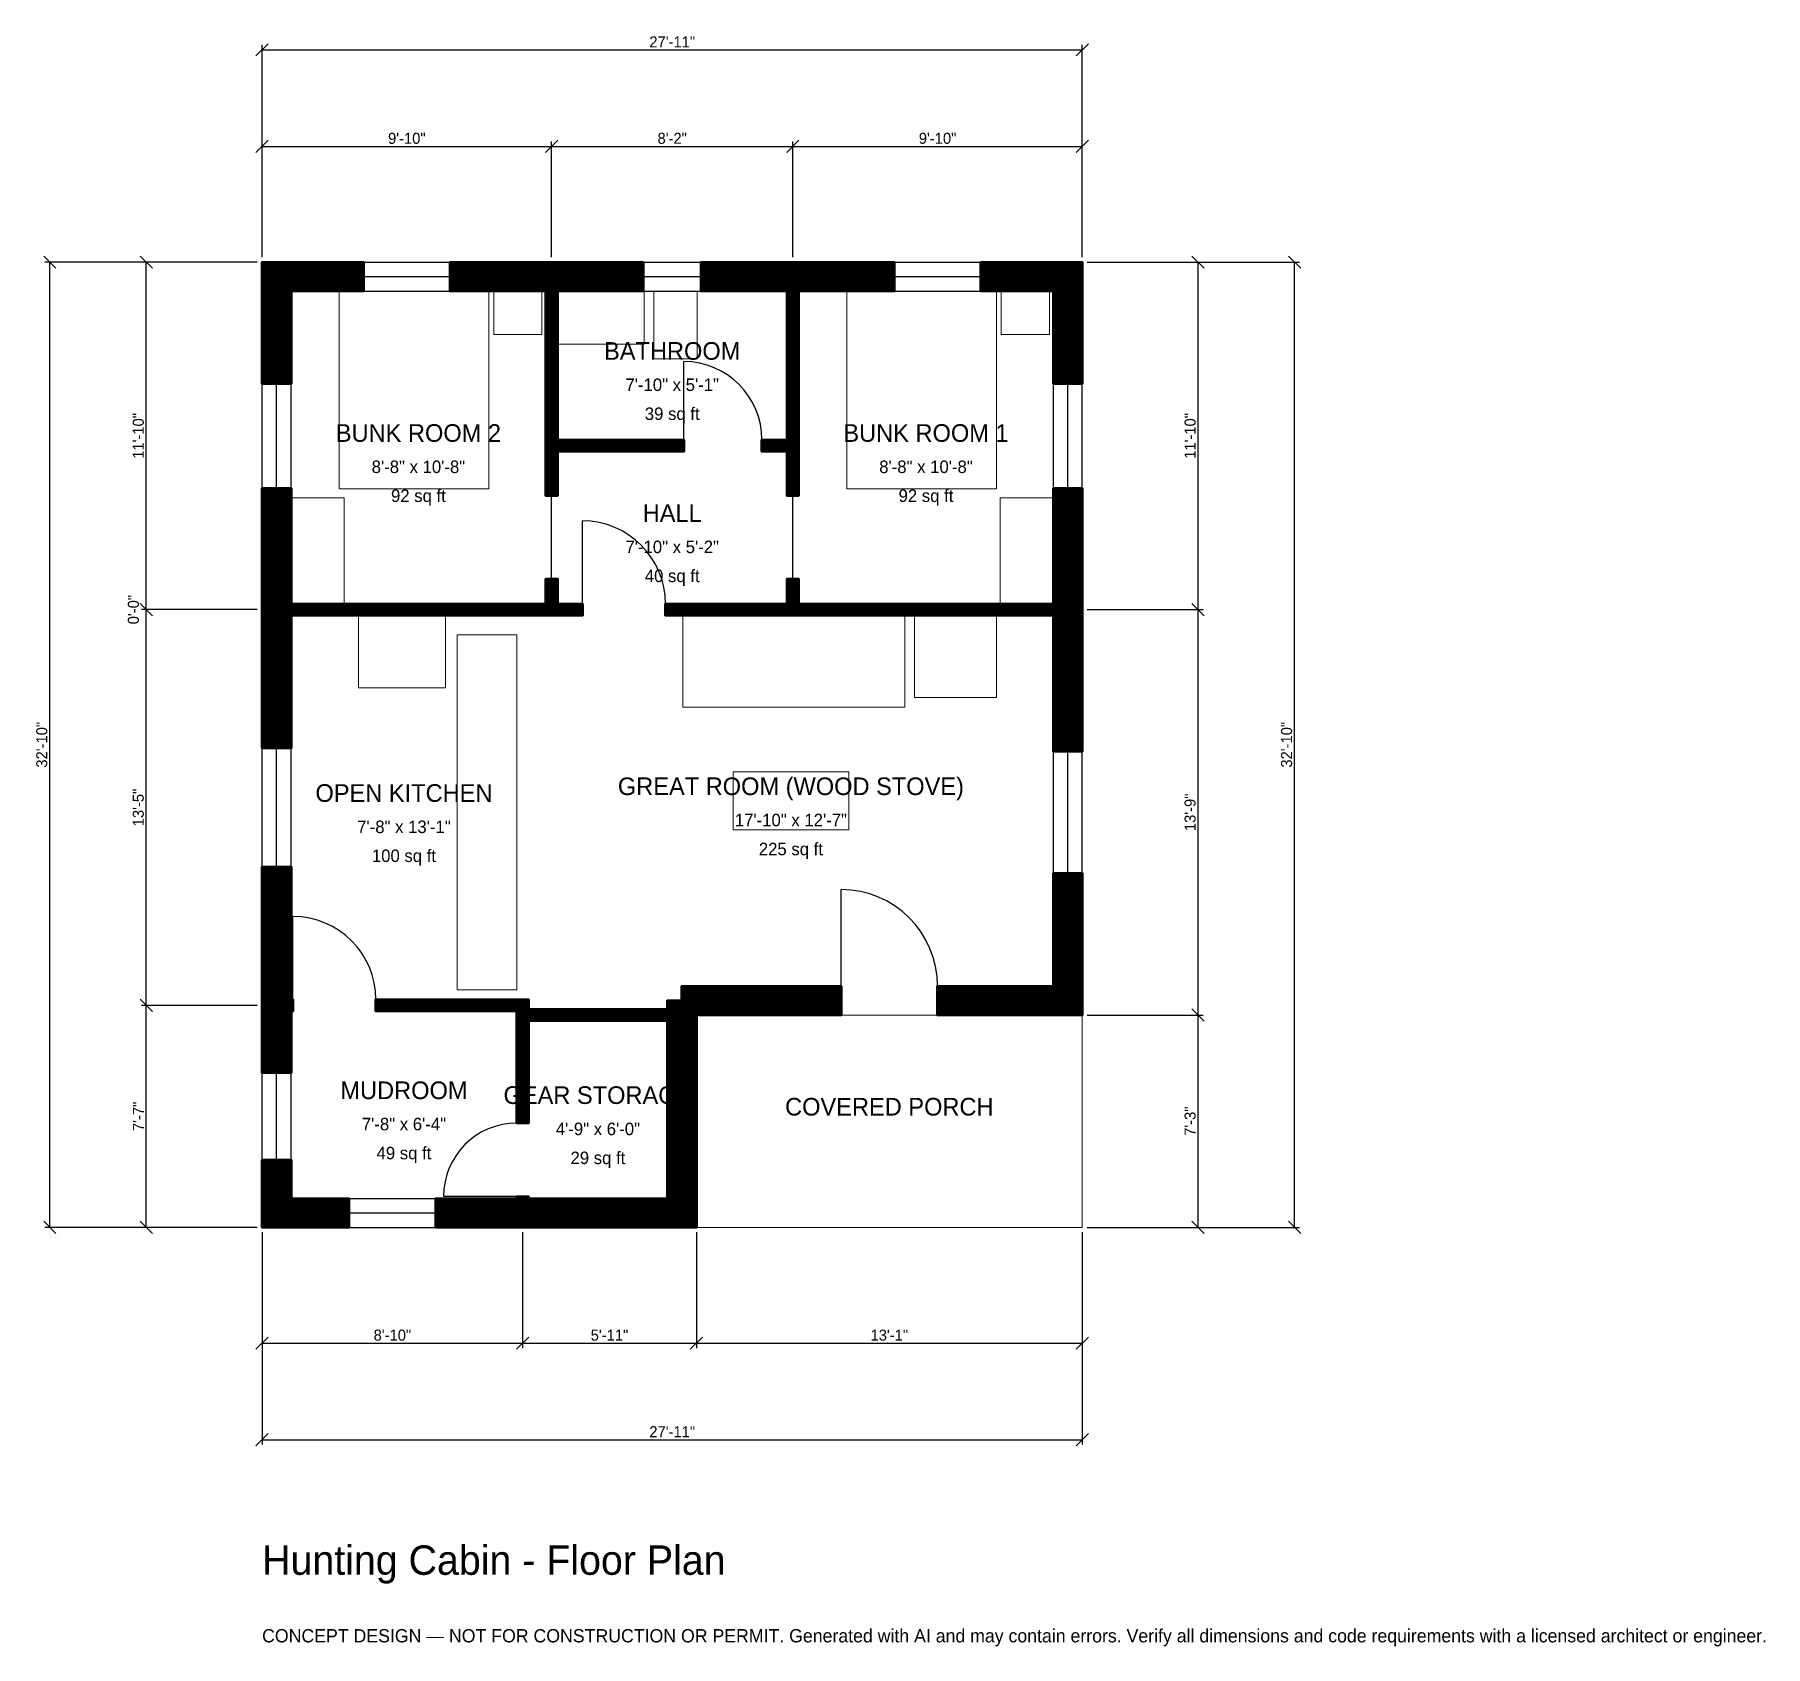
# Model space of a CAD drawing. Header units: inches. Extents: x -93 to 613, y -171 to 487.
import ezdxf
from ezdxf.enums import TextEntityAlignment as Align

# ---------------------------------------------------------------- set-up
doc = ezdxf.new("R2010")
doc.units = ezdxf.units.IN
doc.header["$MEASUREMENT"] = 0
doc.linetypes.add('DASHED', pattern=[0.6, 0.5, -0.1])
for name, color, linetype, lineweight in [('A-ANNO-DIMS', 1, 'Continuous', 13), ('A-ANNO-TEXT', 7, 'Continuous', 18), ('A-AREA-IDEN', 7, 'Continuous', 18), ('A-DOOR', 2, 'Continuous', 25), ('A-FLOR-FIXT', 9, 'Continuous', 13), ('A-FURN', 9, 'Continuous', 13), ('A-GLAZ', 4, 'Continuous', 25), ('A-SITE-PAVE', 8, 'Continuous', 13), ('A-WALL', 7, 'Continuous', 50), ('A-WALL-PATT', 8, 'Continuous', 13)]:
    doc.layers.add(name, color=color, linetype=linetype, lineweight=lineweight)
doc.dimstyles.new('PLAN', dxfattribs={"dimtxt": 4.5, "dimasz": 3, "dimexe": 2, "dimexo": 2, "dimgap": 1, "dimtad": 1, "dimdec": 0, "dimlunit": 4, "dimtsz": 2.5, "dimcen": 2.5, "dimclrd": 1, "dimclre": 1, "dimazin": 3, "dimtfac": 1, "dimtmove": 0, "dimatfit": 3})

msp = doc.modelspace()

# ---------------------------------------------------------------- hatches: boundary and pattern name
at = {"layer": 'A-WALL-PATT'}
h = msp.add_hatch(dxfattribs=at)
h.set_pattern_fill('ANSI31', color=8, scale=0.8)
h.paths.add_polyline_path([(100.3937, 0), (70.8661, 0), (70.8661, 11.811), (100.3937, 11.811), (103.937, 11.811), (103.937, 12.5984), (108.6614, 12.5984), (108.6614, 11.811), (112.2047, 11.811), (165.3543, 11.811), (165.3543, 84.252), (108.6614, 84.252), (108.6614, 42.5197), (103.937, 42.5197), (103.937, 84.252), (103.937, 88.189), (46.4567, 88.189), (46.4567, 92.9134), (103.937, 92.9134), (108.6614, 92.9134), (108.6614, 88.9764), (165.3543, 88.9764), (165.3543, 92.5197), (171.2598, 92.5197), (171.2598, 98.4252), (236.2205, 98.4252), (236.2205, 86.6142), (179.5276, 86.6142), (179.5276, 86.6141), (177.1654, 86.6141), (177.1654, 84.252), (177.1654, 84.252), (177.1654, 11.811), (177.1654, 11.811), (177.1654, 0), (177.1654, 0), (177.1654, 0), (165.3543, 0), (165.3543, 0), (112.2047, 0), (108.6614, 0), (108.6614, 0), (103.937, 0), (103.937, 0), (100.3937, 0)])
h.paths.add_polyline_path([(11.811, 0), (11.811, 0), (0, 0), (0, 0), (0, 0), (0, 0), (0, 11.811), (0, 11.811), (0, 27.5591), (11.811, 27.5591), (11.811, 11.811), (35.4331, 11.811), (35.4331, 0), (11.811, 0)])
h.paths.add_polyline_path([(0, 84.6457), (0, 88.189), (0, 88.189), (0, 92.9134), (0, 92.9134), (0, 96.4567), (0, 147.0472), (11.811, 147.0472), (11.811, 96.4567), (11.811, 92.9134), (12.5984, 92.9134), (12.5984, 88.189), (11.811, 88.189), (11.811, 84.6457), (11.811, 62.9921), (0, 62.9921), (0, 84.6457)])
h.paths.add_polyline_path([(0, 246.063), (0, 249.6063), (0, 249.6063), (0, 254.3307), (0, 254.3307), (0, 257.874), (0, 301.5748), (11.811, 301.5748), (11.811, 257.874), (11.811, 254.3307), (103.937, 254.3307), (103.937, 254.3307), (115.748, 254.3307), (115.748, 264.5669), (120.4724, 264.5669), (120.4724, 254.3307), (130.7087, 254.3307), (130.7087, 249.6063), (120.4724, 249.6063), (115.748, 249.6063), (108.6614, 249.6063), (108.6614, 249.6063), (11.811, 249.6063), (11.811, 246.063), (11.811, 195.4724), (0, 195.4724), (0, 246.063)])
h.paths.add_polyline_path([(0, 381.8898), (0, 381.8898), (0, 393.7008), (0, 393.7008), (0, 393.7008), (11.811, 393.7008), (11.811, 393.7008), (41.3386, 393.7008), (41.3386, 381.8898), (11.811, 381.8898), (11.811, 344.0945), (0, 344.0945), (0, 381.8898)])
h.paths.add_polyline_path([(112.2047, 393.7008), (115.748, 393.7008), (115.748, 393.7008), (120.4724, 393.7008), (120.4724, 393.7008), (124.0157, 393.7008), (155.5118, 393.7008), (155.5118, 381.8898), (124.0157, 381.8898), (120.4724, 381.8898), (120.4724, 321.2598), (172.0472, 321.2598), (172.0472, 316.5354), (120.4724, 316.5354), (120.4724, 298.4252), (115.748, 298.4252), (115.748, 316.5354), (115.748, 321.2598), (115.748, 381.8898), (112.2047, 381.8898), (76.7717, 381.8898), (76.7717, 393.7008), (112.2047, 393.7008)])
h.paths.add_polyline_path([(210.6299, 393.7008), (214.1732, 393.7008), (214.1732, 393.7008), (218.8976, 393.7008), (218.8976, 393.7008), (222.4409, 393.7008), (257.874, 393.7008), (257.874, 381.8898), (222.4409, 381.8898), (218.8976, 381.8898), (218.8976, 321.2598), (218.8976, 316.5354), (218.8976, 298.4252), (214.1732, 298.4252), (214.1732, 316.5354), (203.937, 316.5354), (203.937, 321.2598), (214.1732, 321.2598), (214.1732, 381.8898), (210.6299, 381.8898), (179.1339, 381.8898), (179.1339, 393.7008), (210.6299, 393.7008)])
h.paths.add_polyline_path([(322.8346, 393.7008), (322.8346, 393.7008), (334.6457, 393.7008), (334.6457, 393.7008), (334.6457, 393.7008), (334.6457, 381.8898), (334.6457, 381.8898), (334.6457, 344.0945), (322.8346, 344.0945), (322.8346, 381.8898), (293.3071, 381.8898), (293.3071, 393.7008), (322.8346, 393.7008)])
h.paths.add_polyline_path([(334.6457, 257.874), (334.6457, 254.3307), (334.6457, 254.3307), (334.6457, 249.6063), (334.6457, 249.6063), (334.6457, 246.063), (334.6457, 194.0945), (322.8346, 194.0945), (322.8346, 246.063), (322.8346, 249.6063), (218.8976, 249.6063), (214.1732, 249.6063), (164.5669, 249.6063), (164.5669, 254.3307), (214.1732, 254.3307), (214.1732, 264.5669), (218.8976, 264.5669), (218.8976, 254.3307), (322.8346, 254.3307), (322.8346, 257.874), (322.8346, 301.5748), (334.6457, 301.5748), (334.6457, 257.874)])
h.paths.add_polyline_path([(334.6457, 98.4252), (334.6457, 98.4252), (334.6457, 86.6142), (334.6457, 86.6142), (334.6457, 86.6141), (322.8346, 86.6141), (322.8346, 86.6142), (275.5906, 86.6142), (275.5906, 98.4252), (322.8346, 98.4252), (322.8346, 144.4882), (334.6457, 144.4882), (334.6457, 98.4252)])

# ---------------------------------------------------------------- linework, layer by layer
at = {"layer": 'A-DOOR'}
for p, q in [((172.0472, 321.2598), (172.0472, 353.1496)), ((118.1102, 264.5669), (118.1102, 298.4252)), ((216.5354, 264.5669), (216.5354, 298.4252)), ((130.7087, 254.3307), (130.7087, 288.189)), ((236.2205, 98.4252), (236.2205, 137.7953)), ((12.5984, 92.9134), (12.5984, 126.7717)), ((103.937, 12.5984), (74.0157, 12.5984))]:
    msp.add_line(p, q, dxfattribs=at)
for centre, radius, start, end in [((172.0472, 321.2598), 31.8898, 0, 90), ((130.7087, 254.3307), 33.8583, 0, 90), ((236.2205, 98.4252), 39.3701, 0, 90), ((12.5984, 92.9134), 33.8583, 0, 90), ((103.937, 12.5984), 29.9213, 90, 180)]:
    msp.add_arc(centre, radius, start, end, dxfattribs=at)
at = {"layer": 'A-FLOR-FIXT'}
for points in [[(120.4724, 360.2362), (155.9055, 360.2362), (155.9055, 381.8898), (120.4724, 381.8898)], [(159.8425, 354.3307), (177.5591, 354.3307), (177.5591, 381.8898), (159.8425, 381.8898)], [(79.5276, 96.8504), (103.937, 96.8504), (103.937, 241.7323), (79.5276, 241.7323)]]:
    msp.add_lwpolyline(points, close=True, dxfattribs=at)
at = {"layer": 'A-FURN'}
for points in [[(31.4961, 301.1811), (92.5197, 301.1811), (92.5197, 381.8898), (31.4961, 381.8898)], [(94.4882, 364.1732), (114.1732, 364.1732), (114.1732, 381.8898), (94.4882, 381.8898)], [(238.5827, 301.1811), (299.6063, 301.1811), (299.6063, 381.8898), (238.5827, 381.8898)], [(301.5748, 364.1732), (321.2598, 364.1732), (321.2598, 381.8898), (301.5748, 381.8898)], [(11.811, 254.3307), (33.4646, 254.3307), (33.4646, 297.6378), (11.811, 297.6378)], [(301.1811, 254.3307), (322.8346, 254.3307), (322.8346, 297.6378), (301.1811, 297.6378)], [(39.3701, 220.0787), (74.8031, 220.0787), (74.8031, 249.6063), (39.3701, 249.6063)], [(171.6535, 212.2047), (262.2047, 212.2047), (262.2047, 249.6063), (171.6535, 249.6063)], [(266.1417, 216.1417), (299.6063, 216.1417), (299.6063, 249.6063), (266.1417, 249.6063)], [(192.126, 162.2047), (239.3701, 162.2047), (239.3701, 185.8268), (192.126, 185.8268)]]:
    msp.add_lwpolyline(points, close=True, dxfattribs=at)
at = {"layer": 'A-GLAZ'}
for p, q in [((41.3386, 393.7008), (76.7717, 393.7008)), ((155.5118, 393.7008), (179.1339, 393.7008)), ((257.874, 393.7008), (293.3071, 393.7008)), ((41.3386, 387.7953), (76.7717, 387.7953)), ((41.3386, 381.8898), (76.7717, 381.8898)), ((155.5118, 387.7953), (179.1339, 387.7953)), ((155.5118, 381.8898), (179.1339, 381.8898)), ((257.874, 387.7953), (293.3071, 387.7953)), ((257.874, 381.8898), (293.3071, 381.8898)), ((0, 301.5748), (0, 344.0945)), ((5.9055, 301.5748), (5.9055, 344.0945)), ((11.811, 301.5748), (11.811, 344.0945)), ((322.8346, 301.5748), (322.8346, 344.0945)), ((328.7402, 301.5748), (328.7402, 344.0945)), ((334.6457, 301.5748), (334.6457, 344.0945)), ((0, 147.0472), (0, 195.4724)), ((5.9055, 147.0472), (5.9055, 195.4724)), ((11.811, 147.0472), (11.811, 195.4724)), ((322.8346, 144.4882), (322.8346, 194.0945)), ((328.7402, 144.4882), (328.7402, 194.0945)), ((334.6457, 144.4882), (334.6457, 194.0945)), ((0, 27.5591), (0, 62.9921)), ((5.9055, 27.5591), (5.9055, 62.9921)), ((11.811, 27.5591), (11.811, 62.9921)), ((35.4331, 11.811), (70.8661, 11.811)), ((35.4331, 5.9055), (70.8661, 5.9055)), ((35.4331, 0), (70.8661, 0))]:
    msp.add_line(p, q, dxfattribs=at)
at = {"layer": 'A-SITE-PAVE', "linetype": 'DASHED'}
msp.add_lwpolyline([(177.1654, 0), (334.6457, 0), (334.6457, 86.6142), (177.1654, 86.6142)], close=True, dxfattribs=at)
at = {"layer": 'A-WALL'}
for points in [[(0, 381.8898), (0, 381.8898), (0, 393.7008), (0, 393.7008), (0, 393.7008), (11.811, 393.7008), (11.811, 393.7008), (41.3386, 393.7008), (41.3386, 381.8898), (11.811, 381.8898), (11.811, 344.0945), (0, 344.0945), (0, 381.8898)], [(112.2047, 393.7008), (115.748, 393.7008), (115.748, 393.7008), (120.4724, 393.7008), (120.4724, 393.7008), (124.0157, 393.7008), (155.5118, 393.7008), (155.5118, 381.8898), (124.0157, 381.8898), (120.4724, 381.8898), (120.4724, 321.2598), (172.0472, 321.2598), (172.0472, 316.5354), (120.4724, 316.5354), (120.4724, 298.4252), (115.748, 298.4252), (115.748, 316.5354), (115.748, 321.2598), (115.748, 381.8898), (112.2047, 381.8898), (76.7717, 381.8898), (76.7717, 393.7008), (112.2047, 393.7008)], [(210.6299, 393.7008), (214.1732, 393.7008), (214.1732, 393.7008), (218.8976, 393.7008), (218.8976, 393.7008), (222.4409, 393.7008), (257.874, 393.7008), (257.874, 381.8898), (222.4409, 381.8898), (218.8976, 381.8898), (218.8976, 321.2598), (218.8976, 316.5354), (218.8976, 298.4252), (214.1732, 298.4252), (214.1732, 316.5354), (203.937, 316.5354), (203.937, 321.2598), (214.1732, 321.2598), (214.1732, 381.8898), (210.6299, 381.8898), (179.1339, 381.8898), (179.1339, 393.7008), (210.6299, 393.7008)], [(322.8346, 393.7008), (322.8346, 393.7008), (334.6457, 393.7008), (334.6457, 393.7008), (334.6457, 393.7008), (334.6457, 381.8898), (334.6457, 381.8898), (334.6457, 344.0945), (322.8346, 344.0945), (322.8346, 381.8898), (293.3071, 381.8898), (293.3071, 393.7008), (322.8346, 393.7008)], [(0, 246.063), (0, 249.6063), (0, 249.6063), (0, 254.3307), (0, 254.3307), (0, 257.874), (0, 301.5748), (11.811, 301.5748), (11.811, 257.874), (11.811, 254.3307), (103.937, 254.3307), (103.937, 254.3307), (115.748, 254.3307), (115.748, 264.5669), (120.4724, 264.5669), (120.4724, 254.3307), (130.7087, 254.3307), (130.7087, 249.6063), (120.4724, 249.6063), (115.748, 249.6063), (108.6614, 249.6063), (108.6614, 249.6063), (11.811, 249.6063), (11.811, 246.063), (11.811, 195.4724), (0, 195.4724), (0, 246.063)], [(334.6457, 257.874), (334.6457, 254.3307), (334.6457, 254.3307), (334.6457, 249.6063), (334.6457, 249.6063), (334.6457, 246.063), (334.6457, 194.0945), (322.8346, 194.0945), (322.8346, 246.063), (322.8346, 249.6063), (218.8976, 249.6063), (214.1732, 249.6063), (164.5669, 249.6063), (164.5669, 254.3307), (214.1732, 254.3307), (214.1732, 264.5669), (218.8976, 264.5669), (218.8976, 254.3307), (322.8346, 254.3307), (322.8346, 257.874), (322.8346, 301.5748), (334.6457, 301.5748), (334.6457, 257.874)], [(0, 84.6457), (0, 88.189), (0, 88.189), (0, 92.9134), (0, 92.9134), (0, 96.4567), (0, 147.0472), (11.811, 147.0472), (11.811, 96.4567), (11.811, 92.9134), (12.5984, 92.9134), (12.5984, 88.189), (11.811, 88.189), (11.811, 84.6457), (11.811, 62.9921), (0, 62.9921), (0, 84.6457)], [(334.6457, 98.4252), (334.6457, 98.4252), (334.6457, 86.6142), (334.6457, 86.6142), (334.6457, 86.6141), (322.8346, 86.6141), (322.8346, 86.6142), (275.5906, 86.6142), (275.5906, 98.4252), (322.8346, 98.4252), (322.8346, 144.4882), (334.6457, 144.4882), (334.6457, 98.4252)], [(100.3937, 0), (70.8661, 0), (70.8661, 11.811), (100.3937, 11.811), (103.937, 11.811), (103.937, 12.5984), (108.6614, 12.5984), (108.6614, 11.811), (112.2047, 11.811), (165.3543, 11.811), (165.3543, 84.252), (108.6614, 84.252), (108.6614, 42.5197), (103.937, 42.5197), (103.937, 84.252), (103.937, 88.189), (46.4567, 88.189), (46.4567, 92.9134), (103.937, 92.9134), (108.6614, 92.9134), (108.6614, 88.9764), (165.3543, 88.9764), (165.3543, 92.5197), (171.2598, 92.5197), (171.2598, 98.4252), (236.2205, 98.4252), (236.2205, 86.6142), (179.5276, 86.6142), (179.5276, 86.6141), (177.1654, 86.6141), (177.1654, 84.252), (177.1654, 84.252), (177.1654, 11.811), (177.1654, 11.811), (177.1654, 0), (177.1654, 0), (177.1654, 0), (165.3543, 0), (165.3543, 0), (112.2047, 0), (108.6614, 0), (108.6614, 0), (103.937, 0), (103.937, 0), (100.3937, 0)], [(11.811, 0), (11.811, 0), (0, 0), (0, 0), (0, 0), (0, 0), (0, 11.811), (0, 11.811), (0, 27.5591), (11.811, 27.5591), (11.811, 11.811), (35.4331, 11.811), (35.4331, 0), (11.811, 0)]]:
    msp.add_lwpolyline(points, close=True, dxfattribs=at)

# ---------------------------------------------------------------- texts
at = {"layer": 'A-ANNO-TEXT'}
for s, height, p in [('Hunting Cabin - Floor Plan', 12, (0, -141.7323)), ('CONCEPT DESIGN — NOT FOR CONSTRUCTION OR PERMIT. Generated with AI and may contain errors. Verify all dimensions and code requirements with a licensed architect or engineer.', 5.4, (0, -169.2913))]:
    msp.add_text(s, height=height, dxfattribs=at).set_placement(p)
at = {"layer": 'A-AREA-IDEN'}
for s, height, p in [('BATHROOM', 7.2, (167.3228, 357.4803)), ('7\'-10" x 5\'-1"', 5.1, (167.3228, 343.7008)), ('39 sq ft', 5.1, (167.3228, 331.8898)), ('BUNK ROOM 2', 7.2, (63.7795, 324.0157)), ('BUNK ROOM 1', 7.2, (270.8661, 324.0157)), ('8\'-8" x 10\'-8"', 5.1, (63.7795, 310.2362)), ('8\'-8" x 10\'-8"', 5.1, (270.8661, 310.2362)), ('92 sq ft', 5.1, (63.7795, 298.4252)), ('92 sq ft', 5.1, (270.8661, 298.4252)), ('HALL', 7.2, (167.3228, 291.3386)), ('7\'-10" x 5\'-2"', 5.1, (167.3228, 277.5591)), ('40 sq ft', 5.1, (167.3228, 265.748)), ('GREAT ROOM (WOOD STOVE)', 7.2, (215.748, 179.9213)), ('OPEN KITCHEN', 7.2, (57.874, 177.1654)), ('7\'-8" x 13\'-1"', 5.1, (57.874, 163.3858)), ('17\'-10" x 12\'-7"', 5.1, (215.748, 166.1417)), ('225 sq ft', 5.1, (215.748, 154.3307)), ('100 sq ft', 5.1, (57.874, 151.5748)), ('MUDROOM', 7.2, (57.874, 55.9055)), ('GEAR STORAGE', 7.2, (137.0079, 53.937)), ('COVERED PORCH', 7.2, (255.9055, 49.2126)), ('7\'-8" x 6\'-4"', 5.1, (57.874, 42.126)), ('4\'-9" x 6\'-0"', 5.1, (137.0079, 40.1575)), ('49 sq ft', 5.1, (57.874, 30.315)), ('29 sq ft', 5.1, (137.0079, 28.3465))]:
    msp.add_text(s, height=height, dxfattribs=at).set_placement(p, align=Align.MIDDLE_CENTER)

# ---------------------------------------------------------------- dimensions: what is measured, and where the dimension line sits
at = {"layer": 'A-ANNO-DIMS'}
for base, p1, p2, text in [((0, 480.315), (0, 393.7008), (334.6457, 393.7008), '27\'-11"'), ((0, 440.9449), (0, 393.7008), (118.1102, 393.7008), '9\'-10"'), ((118.1102, 440.9449), (118.1102, 393.7008), (216.5354, 393.7008), '8\'-2"'), ((216.5354, 440.9449), (216.5354, 393.7008), (334.6457, 393.7008), '9\'-10"'), ((0, -47.2441), (0, 0), (106.2992, 0), '8\'-10"'), ((0, -86.6142), (0, 0), (334.6457, 0), '27\'-11"'), ((106.2992, -47.2441), (106.2992, 0), (177.1654, 0), '5\'-11"'), ((177.1654, -47.2441), (177.1654, 0), (334.6457, 0), '13\'-1"')]:
    msp.add_linear_dim(base=base, p1=p1, p2=p2, text=text, dimstyle='PLAN', dxfattribs=at).render()
for base, p1, p2, text in [((-86.6142, 0), (0, 0), (0, 393.7008), '32\'-10"'), ((-47.2441, 251.9685), (0, 251.9685), (0, 393.7008), '11\'-10"'), ((381.8898, 251.9685), (334.6457, 251.9685), (334.6457, 393.7008), '11\'-10"'), ((421.2598, 0), (334.6457, 0), (334.6457, 393.7008), '32\'-10"'), ((-47.2441, 251.9685), (0, 251.9685), (0, 251.9685), '0\'-0"'), ((-47.2441, 90.5512), (0, 90.5512), (0, 251.9685), '13\'-5"'), ((381.8898, 86.6142), (334.6457, 86.6142), (334.6457, 251.9685), '13\'-9"'), ((-47.2441, 0), (0, 0), (0, 90.5512), '7\'-7"'), ((381.8898, 0), (334.6457, 0), (334.6457, 86.6142), '7\'-3"')]:
    msp.add_linear_dim(base=base, p1=p1, p2=p2, angle=90, text=text, dimstyle='PLAN', dxfattribs=at).render()

doc.saveas('drawing.dxf')
